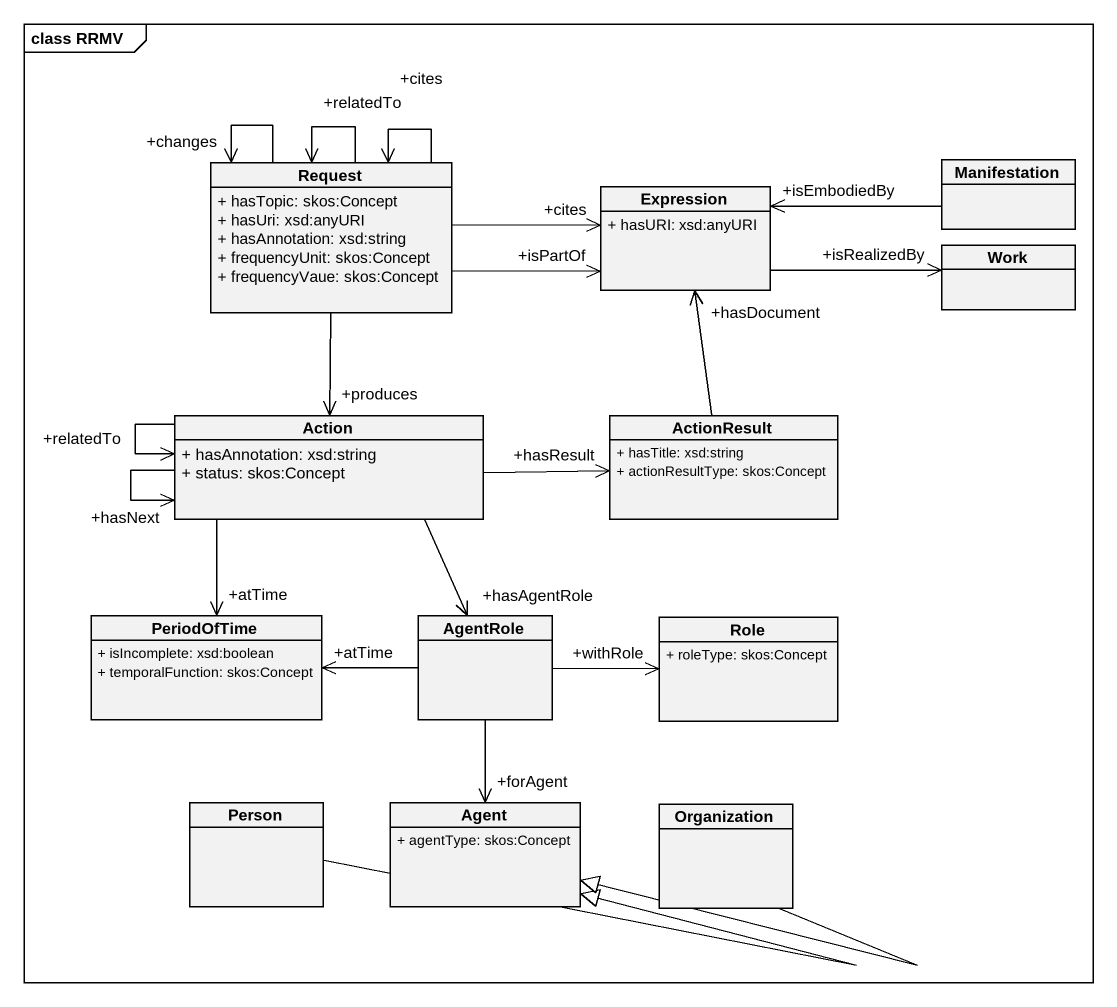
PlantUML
@startuml
mainframe class RRMV
hide circle
hide empty members
skinparam classAttributeIconSize 0
class Request {
  + hasTopic: skos:Concept
  + hasUri: xsd:anyURI
  + hasAnnotation: xsd:string
  + frequencyUnit: skos:Concept
  + frequencyVaue: skos:Concept
}
class Manifestation
class Expression {
  + hasURI: xsd:anyURI
}
class Work
class "Action" as Action_ {
  + hasAnnotation: xsd:string
  + status: skos:Concept
}
class ActionResult {
  + hasTitle: xsd:string
  + actionResultType: skos:Concept
}
class PeriodOfTime {
  + isIncomplete: xsd:boolean
  + temporalFunction: skos:Concept
}
class AgentRole
class Role {
  + roleType: skos:Concept
}
class "Person" as Person_
class "Agent" as Agent_ {
  + agentType: skos:Concept
}
class Organization
Request --> "+relatedTo" Request
Request --> "+cites" Request
Request --> "+changes" Request
Request -right-> "+isPartOf" Expression
Request -right-> "+cites" Expression
Request --> "+produces" Action_
Manifestation -left-> "+isEmbodiedBy" Expression
Expression -right-> "+isRealizedBy" Work
Action_ --> "+relatedTo" Action_
Action_ --> "+hasNext" Action_
Action_ -right-> "+hasResult" ActionResult
Action_ --> "+atTime" PeriodOfTime
Action_ --> "+hasAgentRole" AgentRole
ActionResult -up-> "+hasDocument" Expression
AgentRole -left-> "+atTime" PeriodOfTime
AgentRole -right-> "+withRole" Role
AgentRole --> "+forAgent" Agent_
Person_ -right-|> Agent_
Organization -left-|> Agent_
@enduml
